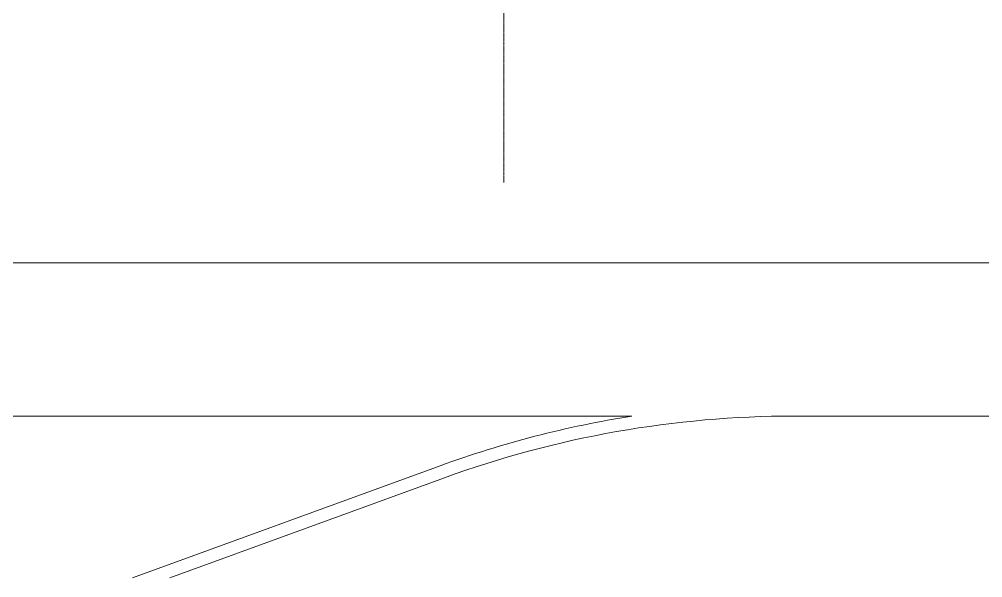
# Model space of a CAD drawing. Header units: inches. Extents: x 22011 to 32682, y -23296 to -20170.
# Drawn here: x 29223 to 29675.9, y -23033.9 to -22771.5 of the extents above; entities that cross this region are included whole.
import ezdxf

# ---------------------------------------------------------------- set-up
doc = ezdxf.new("R2010")
doc.units = ezdxf.units.IN
doc.header["$MEASUREMENT"] = 0
doc.linetypes.add('Grid Line 1_2_', pattern=[0.875, 0.5, -0.125, 0.125, -0.125])
for name, color, linetype, lineweight in [('A-SITE-CURB', 90, 'Continuous', 9), ('A-SITE-ROAD', 130, 'Continuous', 9), ('A-SITE-SWLK', 140, 'Continuous', 9), ('S-GRID', 1, 'Continuous', 9)]:
    doc.layers.add(name, color=color, linetype=linetype, lineweight=lineweight)

msp = doc.modelspace()

# ---------------------------------------------------------------- linework, layer by layer
at = {"layer": 'A-SITE-CURB'}
msp.add_line((29420.93, -22981.25), (29276.27, -23033.9), dxfattribs=at)
msp.add_arc((29587.15, -23437.94), 486, 99.0125, 110, dxfattribs=at)
at = {"layer": 'A-SITE-ROAD'}
for p, q in [((29587.15, -22957.94), (32440.33, -22957.94)), ((29422.98, -22986.89), (29293.81, -23033.9))]:
    msp.add_line(p, q, dxfattribs=at)
msp.add_arc((29587.15, -23437.94), 480, 90, 110, dxfattribs=at)
at = {"layer": 'A-SITE-SWLK'}
for p, q in [((28566.8, -22885.94), (30009.11, -22885.94)), ((29511.02, -22957.94), (28184.43, -22957.94))]:
    msp.add_line(p, q, dxfattribs=at)
at = {"layer": 'S-GRID', "linetype": 'Grid Line 1_2_'}
msp.add_line((29450.8, -22848.21), (29450.8, -20313.23), dxfattribs=at)

doc.saveas('drawing.dxf')
